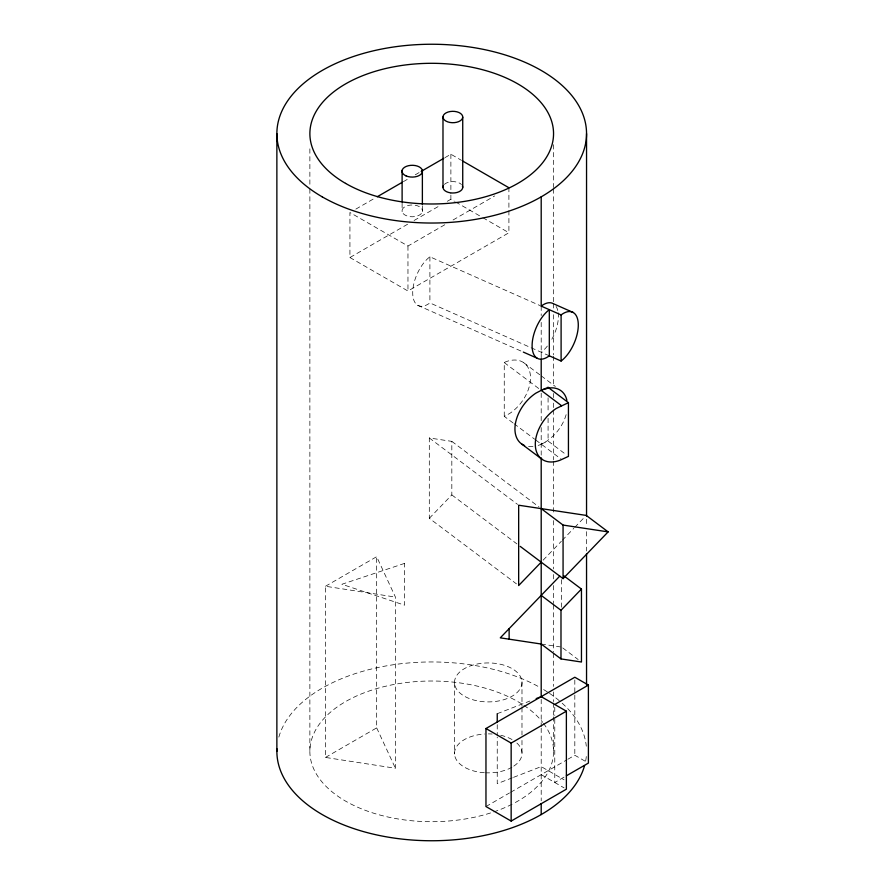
<?xml version="1.0" encoding="UTF-8"?>
<svg xmlns="http://www.w3.org/2000/svg" width="885" height="885" viewBox="0 0 885 885"><rect width="100%" height="100%" fill="white"/><g stroke="black" fill="none" stroke-linecap="round" stroke-linejoin="round"><path stroke-width="0.66" stroke-dasharray="4.42 3.32" d="M429.302 518.3L451.826 494.925L451.826 441.372L429.302 437.964L429.302 518.3L516.464 583.879M543.113 560.183L561.333 541.288M562.285 540.292L573.79 528.356M574.752 527.36L585.295 516.42M355.87 209.092L374.875 198.118M403.372 181.657L409.312 178.228M415.253 174.81L419.999 172.066M444.945 157.663L450.885 154.233L461.539 160.384M444.779 224.757L407.963 246.019L349.929 212.511L349.929 257.524L409.312 223.241M414.069 220.498L439.004 206.094M447.323 201.293L450.885 199.247L454.436 201.293M453.087 219.967L494.66 195.961M349.929 257.524L407.963 291.021L508.908 232.744L508.908 187.742M325.47 586.257L376.678 556.698L395.418 597.076L395.418 768.257L325.47 757.438L325.47 586.257L395.418 597.076M325.47 757.438L376.678 727.879L376.678 556.698M485.965 806.534L509.472 792.971M510.645 792.296L566.71 759.927M567.86 759.253L574.819 755.237L586.135 761.775M564.044 777.141L554.773 782.495L554.773 716.828M504.251 416.326L504.251 362.584L505.722 361.81A33.099 21.439 -53 0 1 530.436 375.837A33.099 21.439 -53 0 1 509.605 413.538L504.251 416.326L512.946 422.864M541.2 444.126L548.081 441.073L566.289 454.779M497.237 713.697L529.894 701.031M512.315 777.815L497.237 783.656L497.237 737.017M513.566 777.329L541.2 766.609L564.055 779.807M541.2 644.026L560.293 646.913M549.308 355.814L429.9 302.924A28.243 14.038 -66.1 0 1 412.709 292.791A28.243 14.038 -66.1 0 1 429.9 256.794L539.95 305.546M417.742 305.314L522.062 351.522M455.62 201.979L481.672 217.013M482.856 217.699L508.908 232.744M541.2 774.652L564.055 787.849M523.832 362.773L540.138 375.041M541.222 375.859L555.349 386.491M504.251 362.584L540.115 389.566M514.03 423.683L534.673 439.214M535.768 440.033L561.555 459.448M451.826 441.372L538.987 506.961M429.302 437.964L517.559 504.384M451.826 494.925L516.928 543.91M562.76 647.942L578.148 659.524M376.678 727.879L395.418 768.257M586.545 519.196L586.545 526.11M586.545 531.631L586.545 550.979M574.819 679.968L574.819 693.652M574.819 695.024L574.819 755.237M561.654 579.675L561.654 607.198M554.773 707.226L554.773 715.456M553.545 144.698L553.545 187.543M553.545 188.925L553.545 302.239M553.545 303.621L553.545 309.142M553.545 314.673L553.545 354.752M553.545 356.135L553.545 386.535M553.545 393.438L553.545 397.586M553.545 403.117L553.545 408.649M553.545 410.02L553.545 459.769M553.545 461.151L553.545 515.048M553.545 520.579L553.545 568.944M553.545 574.476L553.545 579.996M553.545 585.527L553.545 603.493M553.545 604.875L553.545 651.858M553.545 653.241L553.545 686.406M553.545 691.937L553.545 701.606M553.545 702.989L553.545 715.423M553.545 716.806L553.545 751.354M548.081 397.83L548.081 412.83M548.081 418.295L548.081 441.073M541.2 306.099L541.2 315.591M541.2 322.372L541.2 357.673M541.2 393.139L541.2 420.696M541.2 427.588L541.2 455.1M541.2 699.393L541.2 726.828M541.2 728.2L541.2 800.803M521.984 681.76L521.984 706.318M521.984 707.679L521.984 734.97M521.984 740.435L521.984 752.715M497.237 724.671L497.237 735.645M454.514 683.087L454.514 754.042M450.885 154.233L450.885 193.782M450.885 195.154L450.885 199.247M429.9 256.794L429.9 302.924M422.377 206.006L422.377 211.659A10.222 5.896 0 0 1 406.016 215.564A10.222 5.896 0 0 1 408.328 205.431A10.222 5.896 0 0 1 422.377 211.659M407.963 246.019L407.963 291.021M402.111 203.273L402.111 211.659M309.872 148.846L309.872 187.543M309.872 188.925L309.872 751.354M586.29 756.531A154.842 89.396 0 0 1 585.505 761.731M278.852 737.105A154.842 89.396 0 0 1 383.36 666.427A154.842 89.396 0 0 1 540.104 687.512M543.644 689.592A154.842 89.396 0 0 1 548.39 692.59M549.541 693.364A154.842 89.396 0 0 1 561.212 702.347M562.163 703.199A154.842 89.396 0 0 1 586.29 746.188M543.49 723.366A121.842 70.346 0 0 1 513.267 803.613M512.072 804.233A121.842 70.346 0 0 1 340.327 797.883A121.842 70.346 0 0 1 350.902 698.707A121.842 70.346 0 0 1 522.703 704.582M523.876 705.345A121.842 70.346 0 0 1 542.682 722.315M556.09 306.42A28.243 14.038 -66.1 0 1 557.804 310.69M558.181 312.77A28.243 14.038 -66.1 0 1 551.056 340.637M547.361 346.057A28.243 14.038 -66.1 0 1 541.2 352.219M566.135 414.656A33.099 21.439 -53 0 1 553.025 436.139L546.554 441.338L539.717 444.889A33.099 21.439 -53 0 1 537.449 445.664M532.98 446.56A33.099 21.439 -53 0 1 527.969 446.46M444.392 184.39A9.868 5.697 0 0 1 461.483 184.534M516.895 743.057A33.752 19.492 0 0 1 512.924 766.675M511.906 767.284A33.752 19.492 0 0 1 485.622 772.804M484.36 772.738A33.752 19.492 0 0 1 454.503 753.312A33.752 19.492 0 0 1 484.593 734.008M488.354 733.886A33.752 19.492 0 0 1 492.148 734.019M500.689 735.258A33.752 19.492 0 0 1 514.871 741.398M404.6 563.38L341.887 584.277L404.6 605.185L404.6 563.38M465.211 696.661A33.752 19.492 0 0 0 521.132 686.815A33.752 19.492 0 0 0 478.409 663.783A33.752 19.492 0 0 0 465.211 696.661"/><path stroke-width="1.33" d="M541.2 562.163L518.665 585.538L518.665 505.213L586.257 515.424L608.128 531.885L563.07 578.624L520.236 546.399M559.796 576.102L500.279 637.842L541.2 644.026L560.99 658.916L581.456 662.013L581.456 589.067L563.856 575.825M560.99 658.916L560.99 610.285L581.456 589.067M377.253 196.747L402.188 182.343M421.194 171.38L443.75 158.349M536.177 698.597L541.2 696.65L566.378 711.186L566.378 789.188L511.154 821.081L485.965 806.534L485.965 728.532L574.819 677.235L588.403 685.078L588.403 763.08L566.367 775.802M554.773 704.482L588.403 685.078M485.965 728.532L511.154 743.079L566.378 711.186M568.436 402.653L556.2 408.494A33.099 21.439 -53 0 0 535.37 446.184A33.099 21.439 -53 0 0 560.083 460.211L568.436 456.394L568.436 402.653L548.081 387.342L541.2 390.385L541.2 359.033M546.875 388.581L542.671 389.621L535.834 393.172A33.099 21.439 -53 0 0 515.689 422.145A33.099 21.439 -53 0 0 524.595 445.553M541.2 508.621L563.07 525.07L608.128 531.885M573.259 312.516L553.357 303.699A28.243 14.038 -66.1 0 0 541.2 306.099L541.2 196.857M541.2 306.099L561.101 314.916A28.243 14.038 -66.1 0 1 578.292 325.038A28.243 14.038 -66.1 0 1 561.101 361.036L549.308 355.814A28.243 14.038 -66.1 0 1 532.106 345.692A28.243 14.038 -66.1 0 1 549.308 309.684L549.308 355.814M523.323 352.086L537.151 358.204M462.722 161.07L508.908 187.742M541.2 390.385L561.555 405.706M521.608 443.938L541.974 459.26M541.2 595.395L560.99 610.285M586.545 133.646L586.545 516.431M586.545 553.745L586.545 685.023M563.07 525.07L563.07 578.624M561.101 314.916L561.101 361.036M548.081 387.342L548.081 388.283L549.408 387.951A33.099 21.439 -53 0 1 566.909 400.352M541.2 457.844L541.2 696.65M541.2 803.558L541.2 814.565M511.154 743.079L511.154 821.081M509.129 628.649L509.129 639.18M497.237 713.697L497.237 721.928M462.733 117.108A9.868 5.697 0 0 1 447.799 121.909A9.868 5.697 0 0 1 448.053 112.041A9.868 5.697 0 0 1 462.733 117.108L462.733 187.399M442.987 116.931L442.987 187.233M422.377 170.418L422.377 204.634M402.111 170.418L402.111 202.068M276.872 133.646L276.872 751.354M584.565 765.614A154.842 89.396 0 0 1 417.101 840.352A154.842 89.396 0 0 1 276.939 748.776M462.435 185.916A9.868 5.697 0 0 1 452.711 193.007A9.868 5.697 0 0 1 443.363 185.75M322.228 196.857A154.842 89.396 0 0 0 581.268 156.778A154.842 89.396 0 0 0 391.635 47.292A154.842 89.396 0 0 0 322.228 196.857M345.559 183.383A121.842 70.346 0 0 0 549.397 151.855A121.842 70.346 0 0 0 400.175 65.7A121.842 70.346 0 0 0 345.559 183.383M406.016 175.872A10.222 5.896 0 0 0 422.377 171.956A10.222 5.896 0 0 0 408.328 165.738A10.222 5.896 0 0 0 406.016 175.872"/></g></svg>
